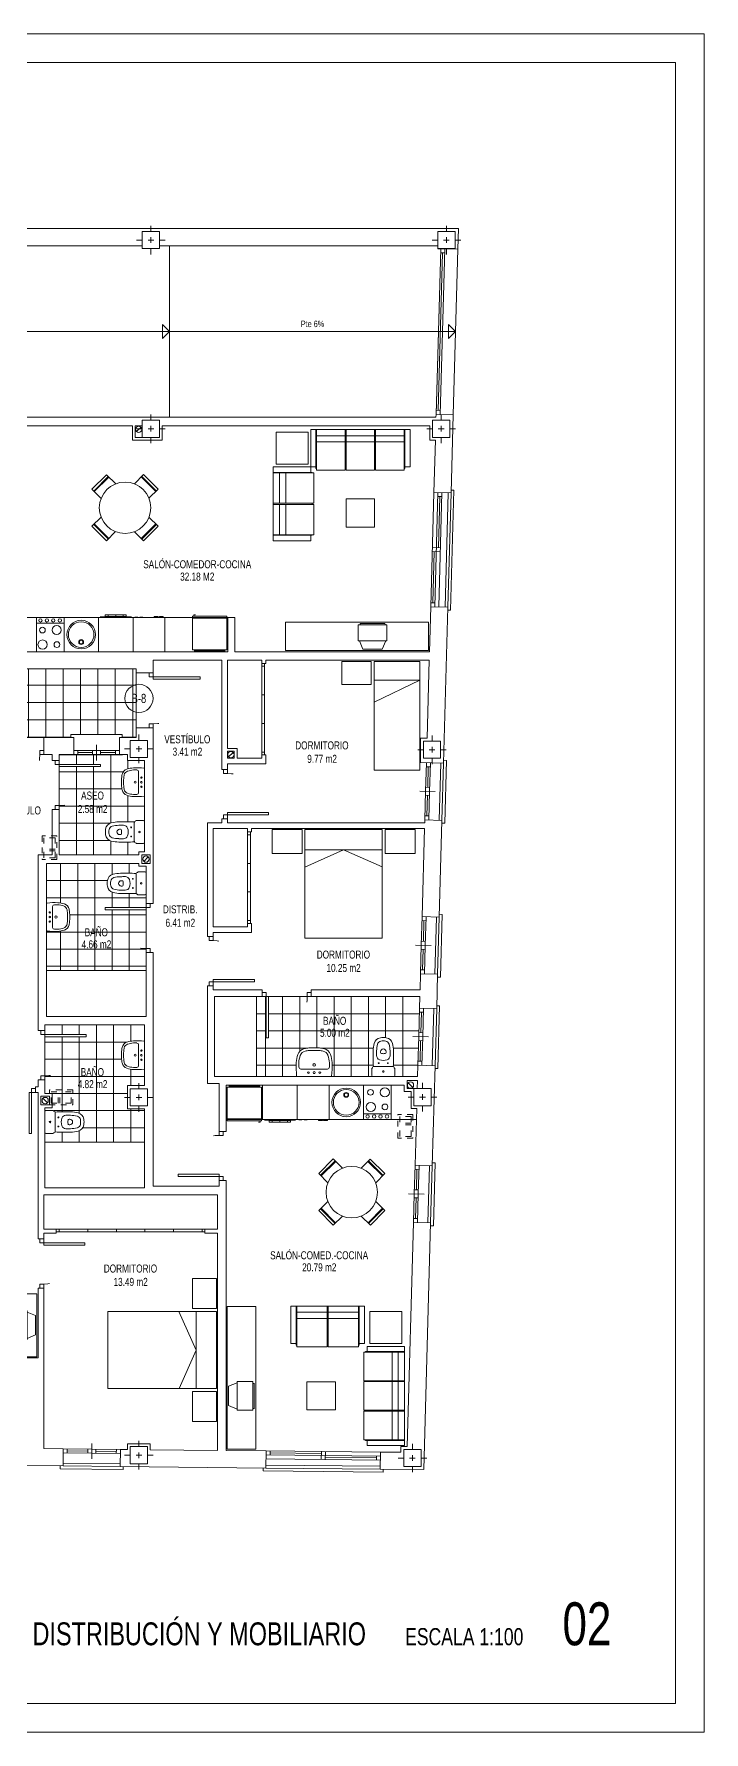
# Model space of a CAD drawing. Header units: millimetres. Extents: x 1426 to 1585, y -58 to 4.
# Drawn here: x 1466.74 to 1478.46, y -57.73 to -28.03 of the extents above; entities that cross this region are included whole.
import ezdxf
from ezdxf.enums import TextEntityAlignment as Align

# ---------------------------------------------------------------- set-up
doc = ezdxf.new("R2010")
doc.units = ezdxf.units.MM
doc.header["$LTSCALE"] = 0.35
for name, pattern in [('DASHDOT', [1, 0.5, -0.25, 0, -0.25]), ('HIDDEN', [0.375, 0.25, -0.125]), ('PUNTOS', [6.35, 0, -6.35])]:
    doc.linetypes.add(name, pattern=pattern)
doc.layers.get('0').update_dxf_attribs({"color": 5, "lineweight": 0})
for name, color, linetype, lineweight in [('BAJANTES', 9, 'Continuous', 0), ('BARRIDO_PUERTA', 251, 'PUNTOS', 0), ('CARATULA', 7, 'Continuous', 0), ('CARPINTERIA', 4, 'Continuous', 0), ('COCINA', 7, 'Continuous', 0), ('ESCALERAS', 7, 'Continuous', 0), ('FORMATO', 7, 'Continuous', 0), ('GRAFISMOS', 8, 'DASHDOT', 0), ('MUEBLES', 7, 'Continuous', 0), ('MUROS', 1, 'Continuous', 0), ('OCULTO', 11, 'HIDDEN', 0), ('PILARES', 7, 'Continuous', 0), ('SANITARIOS', 7, 'Continuous', 0), ('SENTIDO_ESCALERA', 9, 'Continuous', 0), ('SOLERIA', 251, 'Continuous', 0), ('SUPERFICIES', 2, 'Continuous', 0), ('TEXTOS', 3, 'Continuous', 0)]:
    doc.layers.add(name, color=color, linetype=linetype, lineweight=lineweight)
doc.styles.add('SWIS721 Lt', font='swisscl.ttf')

# ---------------------------------------------------------------- blocks, each defined once
blk = doc.blocks.new('SHUNT 41x26 OCULTO')
at = {"layer": 'OCULTO'}
for p, q in [((0, 0.26), (0, 0)), ((0.41, 0.26), (0, 0.26)), ((0, 0), (0.41, 0)), ((0.03, 0.23), (0.03, 0.03)), ((0.03, 0.23), (0.23, 0.23)), ((0.03, 0.03), (0.23, 0.03)), ((0.23, 0.23), (0.23, 0.03)), ((0.38, 0.23), (0.26, 0.23)), ((0.26, 0.23), (0.26, 0.03)), ((0.38, 0.03), (0.26, 0.03)), ((0.38, 0.23), (0.38, 0.03)), ((0.41, 0.26), (0.41, 0))]:
    blk.add_line(p, q, dxfattribs=at)
blk = doc.blocks.new('C FREGADERO1')
at = {"layer": 'SANITARIOS'}
for centre, radius in [((0, -0.3), 0.25), ((0, -0.3), 0.224), ((0, -0.169), 0.0423), ((0, -0.169), 0.0315)]:
    blk.add_circle(centre, radius, dxfattribs=at)
blk = doc.blocks.new('C LAVADORA')
at = {"layer": 'SANITARIOS'}
for p, q in [((-0.303, 0), (-0.303, -0.6)), ((-0.303, 0), (0.303, 0)), ((0.303, 0), (0.303, -0.6)), ((0.303, -0.6), (-0.303, -0.6)), ((0.272, -0.61), (-0.272, -0.61)), ((-0.187, -0.618), (0.184, -0.618)), ((-0.187, -0.648), (-0.187, -0.618)), ((0.184, -0.648), (-0.187, -0.648)), ((-0.134, -0.618), (-0.134, -0.648)), ((0, -0.618), (0, -0.648)), ((0.131, -0.648), (0.131, -0.618)), ((0.184, -0.618), (0.184, -0.648))]:
    blk.add_line(p, q, dxfattribs=at)
blk.add_lwpolyline([(0.184, -0.648), (-0.187, -0.648), (-0.187, -0.618), (0.184, -0.618), (0.184, -0.648)], dxfattribs=at)
blk = doc.blocks.new('C LAVAVAJILLAS')
at = {"layer": 'SANITARIOS'}
for p, q in [((-0.278, -0.6), (-0.278, 0)), ((-0.278, 0), (0.278, 0)), ((0.278, -0.6), (0.278, 0)), ((0.278, -0.6), (-0.278, -0.6)), ((-0.248, -0.605), (-0.196, -0.605)), ((-0.159, -0.605), (-0.107, -0.605)), ((0.093, -0.605), (0.161, -0.605)), ((0.093, -0.615), (0.093, -0.605)), ((0.161, -0.615), (0.093, -0.615)), ((0.161, -0.615), (0.161, -0.605)), ((0.249, -0.605), (0.182, -0.605)), ((0.182, -0.615), (0.182, -0.605)), ((0.182, -0.615), (0.249, -0.615)), ((0.249, -0.615), (0.249, -0.605))]:
    blk.add_line(p, q, dxfattribs=at)
blk = doc.blocks.new('C COCINA')
at = {"layer": 'COCINA'}
blk.add_line((0.242, -0.499), (-0.242, -0.499), dxfattribs=at)
blk.add_lwpolyline([(0.242, -0.6), (-0.242, -0.6), (-0.242, 0), (0.242, 0)], close=True, dxfattribs=at)
for centre, radius in [((-0.117, -0.124), 0.0504), ((0.133, -0.125), 0.0808), ((-0.168, -0.547), 0.0297), ((-0.113, -0.38), 0.0808), ((-0.053, -0.547), 0.0297), ((0.058, -0.547), 0.0297), ((0.136, -0.379), 0.0504), ((0.171, -0.547), 0.0297)]:
    blk.add_circle(centre, radius, dxfattribs=at)
blk = doc.blocks.new('C FRIGORIFICO')
at = {"layer": 'COCINA'}
for p, q in [((0.62, -0.036), (0.02, -0.036)), ((0.02, -0.036), (0.02, -0.586)), ((0.592, -0.017), (0.049, -0.017)), ((0.62, -0.586), (0.62, -0.036)), ((0.02, -0.586), (0.62, -0.586)), ((0.62, -0.6), (0.02, -0.6)), ((0.02, -0.6), (0.02, -0.623)), ((0.02, -0.623), (0.62, -0.623)), ((0.597, -0.647), (0.567, -0.647)), ((0.597, -0.623), (0.597, -0.647)), ((0.62, -0.623), (0.62, -0.6))]:
    blk.add_line(p, q, dxfattribs=at)
blk = doc.blocks.new('PILAR 30x30')
at = {"layer": 'GRAFISMOS', "ltscale": 0.5}
for p, q in [((0.25, 0), (-0.25, 0)), ((0, 0.25), (0, -0.25))]:
    blk.add_line(p, q, dxfattribs=at)
at = {"layer": 'PILARES'}
blk.add_lwpolyline([(0.15, -0.15), (0.15, 0.15), (-0.15, 0.15), (-0.15, -0.15)], close=True, dxfattribs=at)
blk = doc.blocks.new('S INODORO1')
at = {"layer": 'SANITARIOS'}
for p, q in [((0.188, 0), (-0.188, 0)), ((-0.2, -0.018), (-0.2, -0.141)), ((-0.192, -0.157), (-0.188, -0.162)), ((-0.164, -0.18), (0.164, -0.18)), ((0.192, -0.157), (0.188, -0.162)), ((0.2, -0.018), (0.2, -0.141)), ((-0.047, -0.437), (-0.047, -0.424)), ((0.047, -0.437), (0.047, -0.424))]:
    blk.add_line(p, q, dxfattribs=at)
blk.add_lwpolyline([(0.118, -0.367, 0.314585), (0.068, -0.297)], format="xyb", dxfattribs=at)
for centre, radius in [((-0.08, -0.236), 0.0075), ((0, -0.09), 0.0135), ((0, -0.09), 0.0135), ((0.08, -0.236), 0.0075)]:
    blk.add_circle(centre, radius, dxfattribs=at)
for centre, radius, start, end in [((0.18, -0.018), 0.02, 0, 65.6901), ((-0.18, -0.018), 0.02, 114.3099, 180), ((-0.181, -0.141), 0.019, 180, 235.0628), ((-0.164, -0.155), 0.025, 196.2152, 246.6224), ((5.322, -0.383), 5.5, 177.8638, 180.7095), ((-0.164, -0.155), 0.025, 246.6224, 270), ((0, -0.485), 0.2, 70.016, 109.984), ((0.164, -0.155), 0.025, 270, 293.3776), ((0.164, -0.155), 0.025, 293.3776, 343.7848), ((-5.322, -0.383), 5.5, 359.2905, 2.1362), ((0.181, -0.141), 0.019, 304.9372, 0), ((0.373, -0.444), 0.55, 180.7095, 194.5395), ((-0.03, -0.549), 0.134, 194.5395, 261.1838), ((-0.043, -0.368), 0.075, 109.984, 179.8352), ((5.322, -0.383), 5.44, 179.8352, 180.7095), ((0.373, -0.444), 0.49, 180.7095, 194.5395), ((-0.03, -0.549), 0.074, 194.5395, 261.1838), ((-0.027, -0.424), 0.02, 99.7151, 180), ((0, -0.437), 0.047, 180, 270), ((0, -0.582), 0.18, 80.2849, 99.7151), ((0, -0.437), 0.047, 270, 0), ((0.027, -0.424), 0.02, 0, 80.2849), ((0.03, -0.549), 0.074, 278.8162, 345.4605), ((0.03, -0.549), 0.134, 278.8162, 345.4605), ((-0.373, -0.444), 0.49, 345.4605, 359.2905), ((-5.322, -0.383), 5.44, 359.2905, 0.1648), ((-0.373, -0.444), 0.55, 345.4605, 359.2905), ((0, -0.355), 0.33, 261.1838, 278.8162), ((0, -0.355), 0.27, 261.1838, 278.8162)]:
    blk.add_arc(centre, radius, start, end, dxfattribs=at)
blk = doc.blocks.new('S LAVABO1')
at = {"layer": 'SANITARIOS'}
for p, q in [((0.296, 0), (-0.296, 0)), ((-0.207, -0.13), (0.207, -0.13))]:
    blk.add_line(p, q, dxfattribs=at)
for centre, radius in [((-0.1, -0.07), 0.015), ((0, -0.205), 0.023), ((0, -0.07), 0.0175), ((0.1, -0.07), 0.015)]:
    blk.add_circle(centre, radius, dxfattribs=at)
for centre, radius, start, end in [((-0.296, -0.01), 0.01, 90, 173.6262), ((0.296, -0.01), 0.01, 6.3738, 90), ((1.185, -0.175), 1.5, 173.6262, 182.693), ((0.186, -0.222), 0.5, 182.693, 199.3406), ((1.186, -0.221), 1.454, 178.0234, 180.898), ((0.186, -0.222), 0.454, 182.693, 199.3406), ((-0.227, -0.171), 0.04, 95.5937, 179.6995), ((-0.207, -0.38), 0.25, 90, 95.5937), ((0.207, -0.38), 0.25, 84.4063, 90), ((0.227, -0.171), 0.04, 0.3005, 84.4063), ((-0.186, -0.222), 0.454, 340.6594, 357.307), ((-1.186, -0.221), 1.454, 359.102, 1.9766), ((-0.186, -0.222), 0.5, 340.6594, 357.307), ((-1.185, -0.175), 1.5, 357.307, 6.3738), ((-0.135, -0.335), 0.16, 199.3406, 257.4429), ((-0.135, -0.335), 0.114, 199.3406, 257.4429), ((-0.061, -0.003), 0.5, 257.4429, 266.4982), ((-0.061, -0.003), 0.454, 257.4429, 266.4982), ((0, 0.995), 1.5, 266.4982, 273.5018), ((0, 0.995), 1.454, 266.4982, 273.5018), ((0.061, -0.003), 0.454, 273.5018, 282.5571), ((0.061, -0.003), 0.5, 273.5018, 282.5571), ((0.135, -0.335), 0.114, 282.5571, 340.6594), ((0.135, -0.335), 0.16, 282.5571, 340.6594)]:
    blk.add_arc(centre, radius, start, end, dxfattribs=at)
blk = doc.blocks.new('bajante')
at = {"layer": 'BAJANTES'}
blk.add_line((-0.039, -0.039), (0.039, 0.039), dxfattribs=at)
blk.add_circle((0, 0), 0.055, dxfattribs=at)
blk = doc.blocks.new('PSO_012A')
at = {"color": 0, "linetype": 'ByBlock'}
for p, q in [((0.681, 0), (-0.681, 0)), ((-0.681, 0), (-0.681, -0.602)), ((-0.581, -0.625), (-0.581, 0)), ((-0.57, 0), (-0.57, -0.652)), ((-0.01, -0.652), (-0.01, 0)), ((0.01, -0.652), (0.01, 0)), ((0.57, 0), (0.57, -0.652)), ((0.581, 0), (0.581, -0.625)), ((0.681, -0.602), (0.681, 0)), ((-0.57, -0.099), (-0.01, -0.099)), ((-0.01, -0.202), (-0.57, -0.202)), ((0.01, -0.099), (0.57, -0.099)), ((0.01, -0.202), (0.57, -0.202)), ((-0.681, -0.602), (-0.581, -0.602)), ((-0.581, -0.625), (-0.574, -0.625)), ((-0.57, -0.652), (-0.01, -0.652)), ((-0.01, -0.625), (0.01, -0.625)), ((0.57, -0.652), (0.01, -0.652)), ((0.581, -0.625), (0.57, -0.625)), ((0.581, -0.602), (0.681, -0.602))]:
    blk.add_line(p, q, dxfattribs=at)
blk = doc.blocks.new('PSO_013A')
at = {"color": 0, "linetype": 'ByBlock'}
for p, q in [((-0.972, -0.602), (-0.972, 0)), ((-0.972, 0), (0.972, 0)), ((-0.873, 0), (-0.873, -0.602)), ((-0.862, -0.652), (-0.862, 0)), ((-0.301, -0.652), (-0.301, 0)), ((-0.282, -0.652), (-0.282, 0)), ((0.278, 0), (0.278, -0.652)), ((0.297, -0.652), (0.297, 0)), ((0.858, 0), (0.858, -0.652)), ((0.869, -0.602), (0.869, 0)), ((0.972, 0), (0.972, -0.602)), ((-0.301, -0.103), (-0.862, -0.103)), ((-0.862, -0.202), (-0.301, -0.202)), ((0.278, -0.103), (-0.282, -0.103)), ((-0.282, -0.202), (0.278, -0.202)), ((0.858, -0.103), (0.297, -0.103)), ((0.297, -0.202), (0.858, -0.202)), ((-0.873, -0.602), (-0.972, -0.602)), ((-0.873, -0.629), (-0.873, -0.606)), ((-0.873, -0.629), (-0.862, -0.629)), ((-0.301, -0.652), (-0.862, -0.652)), ((-0.282, -0.629), (-0.301, -0.629)), ((0.278, -0.652), (-0.282, -0.652)), ((0.278, -0.629), (0.297, -0.629)), ((0.858, -0.652), (0.297, -0.652)), ((0.854, -0.629), (0.869, -0.629)), ((0.972, -0.602), (0.869, -0.602)), ((0.869, -0.629), (0.869, -0.606))]:
    blk.add_line(p, q, dxfattribs=at)
blk = doc.blocks.new('M LIBRERIA 250x50')
at = {"layer": 'MUEBLES'}
blk.add_lwpolyline([(-1.25, -0.52), (1.25, -0.52), (1.25, -0.02), (-1.25, -0.02)], close=True, dxfattribs=at)
blk = doc.blocks.new('M MESA o90')
at = {"layer": 'MUEBLES'}
for p, q in [((-0.18, 0.412), (-0.18, 0.638)), ((-0.18, 0.638), (0.18, 0.638)), ((-0.18, 0.58), (-0.18, 0.594)), ((-0.18, 0.594), (0.18, 0.594)), ((0.18, 0.638), (0.18, 0.412)), ((0.18, 0.58), (-0.18, 0.58)), ((-0.638, -0.178), (-0.638, 0.182)), ((-0.638, 0.182), (-0.412, 0.182)), ((-0.594, -0.178), (-0.594, 0.182)), ((-0.58, 0.182), (-0.58, -0.178)), ((0.638, 0.182), (0.412, 0.182)), ((0.58, 0.182), (0.58, -0.178)), ((0.594, -0.178), (0.594, 0.182)), ((0.638, -0.178), (0.638, 0.182)), ((-0.412, -0.178), (-0.638, -0.178)), ((-0.58, -0.178), (-0.594, -0.178)), ((0.412, -0.178), (0.638, -0.178)), ((0.58, -0.178), (0.594, -0.178)), ((-0.18, -0.638), (-0.18, -0.412)), ((-0.18, -0.58), (0.18, -0.58)), ((0.18, -0.412), (0.18, -0.638)), ((0.18, -0.58), (0.18, -0.594)), ((0.18, -0.594), (-0.18, -0.594)), ((0.18, -0.638), (-0.18, -0.638))]:
    blk.add_line(p, q, dxfattribs=at)
blk.add_circle((0, 0), 0.45, dxfattribs=at)
blk = doc.blocks.new('A$C70ED1BAF')
at = {"layer": 'MUEBLES'}
for p, q in [((0, 2.504), (0.42, 2.504)), ((0, 1.979), (0, 2.504)), ((0.42, 2.504), (0.42, 2.451)), ((0.42, 2.031), (0.42, 2.451)), ((0.053, 1.979), (0, 1.979)), ((0.053, 1.926), (0, 1.926)), ((0, 0.576), (0, 1.926)), ((0.42, 1.979), (0.053, 1.979)), ((0.053, 1.926), (1.9, 1.926)), ((0.352, 1.251), (0.651, 1.926)), ((0.352, 1.926), (0.352, 0.576)), ((0.42, 2.031), (0.42, 1.979)), ((1.9, 1.926), (1.9, 0.576)), ((0.656, 0.576), (0.352, 1.251)), ((0.053, 0.576), (0, 0.576)), ((0.053, 0.525), (0, 0.525)), ((0, 0), (0, 0.525)), ((1.9, 0.576), (0.053, 0.576)), ((0.053, 0.525), (0.42, 0.525)), ((0.42, 0.525), (0.42, 0.473)), ((0.42, 0.053), (0.42, 0.473)), ((0.42, 0), (0, 0)), ((0.42, 0.053), (0.42, 0))]:
    blk.add_line(p, q, dxfattribs=at)
blk = doc.blocks.new('M TV')
at = {"layer": 'MUEBLES'}
for p, q in [((-0.252, -0.172), (-0.252, -0.45)), ((0.252, -0.172), (-0.252, -0.172)), ((-0.23, -0.172), (-0.168, -0.023)), ((0.168, -0.023), (-0.168, -0.023)), ((0.23, -0.172), (0.168, -0.023)), ((0.252, -0.45), (0.252, -0.172)), ((0.252, -0.45), (-0.252, -0.45)), ((0.205, -0.474), (-0.209, -0.474)), ((0.215, -0.45), (0.215, -0.464))]:
    blk.add_line(p, q, dxfattribs=at)
blk.add_lwpolyline([(-0.219, -0.464), (-0.219, -0.45)], dxfattribs=at)
for centre, start, end in [((-0.209, -0.464), 180, 270), ((0.205, -0.464), 270, 0)]:
    blk.add_arc(centre, 0.0101, start, end, dxfattribs=at)
blk = doc.blocks.new('A$C7B596D43')
at = {"layer": 'MUEBLES'}
for p, q in [((0, 1.499), (0, 1.9)), ((0.516, 1.9), (0, 1.9)), ((0.516, 1.499), (0.516, 1.9)), ((0.564, 1.499), (0.564, 1.9)), ((1.364, 1.9), (0.564, 1.9)), ((1.364, 0), (1.364, 1.9)), ((0, 1.499), (0.516, 1.499)), ((1.364, 1.57), (0.564, 1.57)), ((0.564, 1.19), (1.364, 1.57)), ((0.564, 1.499), (0.564, 0)), ((0.564, 0), (1.364, 0))]:
    blk.add_line(p, q, dxfattribs=at)
blk = doc.blocks.new('C P072')
at = {"layer": 'BARRIDO_PUERTA'}
blk.add_arc((0.068, -0.001), 0.722, 0.0689, 86.658, dxfattribs=at)
at = {"layer": 'CARPINTERIA'}
for p, q in [((0.07, 0.72), (0.11, 0.72)), ((0.07, 0), (0.07, 0.72)), ((0.11, 0.72), (0.11, 0)), ((0, 0), (0.07, 0)), ((0.11, 0), (0.07, 0)), ((0.07, 0), (0.07, -0.07)), ((0.79, 0), (0.79, -0.07)), ((0.86, 0), (0.79, 0)), ((0.07, -0.07), (0, -0.07)), ((0.79, -0.07), (0.86, -0.07))]:
    blk.add_line(p, q, dxfattribs=at)
blk = doc.blocks.new('C VA080')
at = {"layer": 'CARPINTERIA'}
for p, q in [((0.4, 0), (0, 0)), ((0.07, 0), (0.07, -0.07)), ((0.33, 0), (0.33, -0.07)), ((0.4, -0.17), (0.4, 0.1)), ((0.8, 0), (0.4, 0)), ((0.47, 0), (0.47, -0.07)), ((0.73, 0), (0.73, -0.07)), ((0.4, -0.07), (0, -0.07)), ((0.33, -0.035), (0.07, -0.035)), ((0.8, -0.07), (0.4, -0.07)), ((0.73, -0.035), (0.47, -0.035)), ((-0.05, -0.35), (-0.05, -0.3)), ((0.85, -0.35), (-0.05, -0.35)), ((0.85, -0.3), (0.85, -0.35))]:
    blk.add_line(p, q, dxfattribs=at)
blk = doc.blocks.new('C P082')
at = {"layer": 'BARRIDO_PUERTA'}
blk.add_arc((0.07, 0), 0.82, 0, 87.204, dxfattribs=at)
at = {"layer": 'CARPINTERIA'}
for p, q in [((0.07, 0.819), (0.11, 0.819)), ((0.07, 0), (0.07, 0.819)), ((0.11, 0.819), (0.11, 0)), ((0, 0), (0.07, 0)), ((0.11, 0), (0.07, 0)), ((0.07, 0), (0.07, -0.07)), ((0.89, 0), (0.89, -0.07)), ((0.96, 0), (0.89, 0)), ((0.07, -0.07), (0, -0.07)), ((0.89, -0.07), (0.96, -0.07))]:
    blk.add_line(p, q, dxfattribs=at)
blk = doc.blocks.new('C VA100')
at = {"layer": 'CARPINTERIA'}
for p, q in [((0.5, 0), (0, 0)), ((0.07, 0), (0.07, -0.07)), ((0.43, 0), (0.43, -0.07)), ((0.5, -0.17), (0.5, 0.1)), ((1, 0), (0.5, 0)), ((0.57, 0), (0.57, -0.07)), ((0.93, 0), (0.93, -0.07)), ((0.5, -0.07), (0, -0.07)), ((0.43, -0.035), (0.07, -0.035)), ((1, -0.07), (0.5, -0.07)), ((0.93, -0.035), (0.57, -0.035)), ((-0.05, -0.35), (-0.05, -0.3)), ((1.05, -0.35), (-0.05, -0.35)), ((1.05, -0.3), (1.05, -0.35))]:
    blk.add_line(p, q, dxfattribs=at)
blk = doc.blocks.new('C VC200')
at = {"layer": 'CARPINTERIA'}
for p, q in [((2, 0), (0, 0)), ((0.07, 0), (0.07, -0.07)), ((0.965, 0), (0.965, -0.14)), ((1.035, 0), (1.035, -0.14)), ((2, -0.07), (0, -0.07)), ((2, -0.14), (0, -0.14)), ((0.965, -0.035), (0.07, -0.035)), ((1.93, -0.105), (1.035, -0.105)), ((1.93, -0.07), (1.93, -0.14)), ((-0.05, -0.35), (-0.05, -0.3)), ((2.05, -0.35), (-0.05, -0.35)), ((2.05, -0.3), (2.05, -0.35))]:
    blk.add_line(p, q, dxfattribs=at)
blk = doc.blocks.new('ARMARIO 5H')
at = {"layer": 'CARPINTERIA'}
for p, q in [((0, 0.05), (2.6, 0.05)), ((0, 0), (2.6, 0)), ((0.05, 0.05), (0.05, 0)), ((0.55, 0.05), (0.55, 0)), ((1.05, 0.05), (1.05, 0)), ((1.55, 0.05), (1.55, 0)), ((2.05, 0.05), (2.05, 0)), ((2.55, 0.05), (2.55, 0))]:
    blk.add_line(p, q, dxfattribs=at)
blk = doc.blocks.new('ARMARIO 3H')
at = {"layer": 'CARPINTERIA'}
for p, q in [((0, 0.05), (1.6, 0.05)), ((0, 0), (1.6, 0)), ((0.05, 0.05), (0.05, 0)), ((0.55, 0.05), (0.55, 0)), ((1.05, 0.05), (1.05, 0)), ((1.55, 0.05), (1.55, 0))]:
    blk.add_line(p, q, dxfattribs=at)
blk = doc.blocks.new('A$C304570DE')
at = {"layer": 'CARPINTERIA'}
for p, q in [((2.896, 0.3), (0, 0.3)), ((0.07, 0.3), (0.07, 0.23)), ((2.826, 0.23), (2.826, 0.3)), ((2.896, 0.23), (0, 0.23)), ((2.826, 0.265), (0.07, 0.265))]:
    blk.add_line(p, q, dxfattribs=at)
at = {"layer": 'ESCALERAS'}
blk.add_line((2.896, 0), (0, 0), dxfattribs=at)

msp = doc.modelspace()

# ---------------------------------------------------------------- hatches: boundary and pattern name
at = {"layer": 'SOLERIA'}
h = msp.add_hatch(dxfattribs=at)
h.set_pattern_fill('ANSI37', color=256, scale=2.4267, angle=45, style=0)
h.set_pattern_definition([(90, (1449.35593, -40.63548), (-0.3033375, 6e-17), []), (180, (1449.35593, -40.63548), (-6e-17, -0.3033375), [])])
h.paths.add_polyline_path([(1434.543, -39.135), (1439.912, -39.135), (1439.912, -38.585), (1440.312, -38.585), (1440.312, -36.485), (1443.912, -36.485), (1443.912, -37.945), (1445.962, -37.945), (1445.962, -36.085), (1447.612, -36.085), (1447.612, -36.485), (1453.419, -36.485), (1453.419, -36.085), (1453.589, -36.085), (1453.589, -36.575), (1453.629, -36.575), (1453.629, -36.085), (1454.799, -36.085), (1454.799, -36.575), (1454.839, -36.575), (1454.839, -36.085), (1455.689, -36.085), (1455.689, -36.485), (1457.963, -36.485), (1457.963, -38.585), (1459.513, -38.585), (1459.513, -39.045), (1460.613, -39.045), (1460.613, -36.485), (1464.213, -36.485), (1464.213, -38.585), (1464.613, -38.585), (1464.613, -39.135), (1468.525, -39.135), (1468.525, -40.335), (1468.285, -40.335), (1468.285, -40.285), (1467.385, -40.285), (1467.385, -40.335), (1464.593, -40.335), (1464.593, -40.285), (1463.393, -40.285), (1463.393, -40.335), (1462.882, -40.335), (1462.882, -40.285), (1461.682, -40.285), (1461.682, -40.335), (1457.536, -40.335), (1457.536, -40.285), (1456.336, -40.285), (1456.336, -40.335), (1453.718, -40.335), (1453.718, -40.285), (1452.518, -40.285), (1452.518, -40.335), (1452.007, -40.335), (1452.007, -40.285), (1450.807, -40.285), (1450.807, -40.335), (1450.212, -40.335), (1450.212, -40.565), (1450.142, -40.565), (1450.142, -40.635), (1448.57, -40.635), (1448.57, -40.565), (1448.5, -40.565), (1448.5, -40.335), (1448.188, -40.335), (1448.188, -40.285), (1446.988, -40.285), (1446.988, -40.335), (1442.842, -40.335), (1442.842, -40.285), (1441.642, -40.285), (1441.642, -40.335), (1441.132, -40.335), (1441.132, -40.285), (1439.932, -40.285), (1439.932, -40.335), (1437.14, -40.335), (1437.14, -40.285), (1436.24, -40.285), (1436.24, -40.335), (1434.543, -40.335)])
h.paths.add_polyline_path([(1448.562, -37.135), (1455.963, -37.135), (1455.963, -38.685), (1448.562, -38.685)], flags=16)
h.paths.add_polyline_path([(1441.212, -37.135), (1442.912, -37.135), (1442.912, -38.535), (1441.212, -38.535)], flags=16)
h.paths.add_polyline_path([(1461.613, -37.135), (1463.313, -37.135), (1463.313, -38.535), (1461.613, -38.535)], flags=16)
h = msp.add_hatch(dxfattribs=at)
h.set_pattern_fill('ANSI37', color=256, scale=2.4, angle=45, style=0)
h.set_pattern_definition([(90, (1467.18147, -40.63548), (0.3, 6e-17), []), (7e-15, (1467.18147, -40.63548), (6e-17, -0.3), [])])
h.paths.add_polyline_path([(1467.181, -40.845), (1467.901, -40.845, -0.396883), (1467.181, -41.525)], flags=17)
h.paths.add_polyline_path([(1467.901, -40.845), (1467.901, -40.805), (1467.181, -40.805), (1467.181, -40.735), (1467.181, -40.635), (1467.45, -40.635), (1467.45, -40.635), (1467.835, -40.635), (1468.235, -40.635), (1468.235, -40.635), (1468.286, -40.635), (1468.286, -40.735), (1468.675, -40.735), (1468.675, -40.88, 0.381994), (1468.668, -40.872, 0.039582), (1468.478, -40.866, 0.072767), (1468.364, -40.888, 0.259094), (1468.282, -40.981, 0.039532), (1468.273, -41.044, 0.030568), (1468.273, -41.19, 0.039532), (1468.282, -41.253, 0.259094), (1468.364, -41.346, 0.072767), (1468.478, -41.368, 0.039582), (1468.668, -41.362, 0.381994), (1468.675, -41.354), (1468.675, -41.799, 0.294743), (1468.657, -41.787), (1468.534, -41.787, 0.244989), (1468.518, -41.796), (1468.513, -41.799, 0.223559), (1468.497, -41.813, 0.012417), (1468.224, -41.81, 0.060418), (1468.092, -41.828, 0.299274), (1467.994, -41.937, 0.077088), (1467.994, -42.038, 0.299274), (1468.092, -42.147, 0.060418), (1468.224, -42.165, 0.012417), (1468.497, -42.161, 0.223559), (1468.513, -42.175), (1468.518, -42.179, 0.244989), (1468.534, -42.187), (1468.657, -42.187, 0.294743), (1468.675, -42.176), (1468.675, -42.337), (1468.575, -42.337), (1468.575, -42.387), (1467.181, -42.387), (1467.181, -41.595), (1467.181, -41.525, 0.396883)])
h = msp.add_hatch(dxfattribs=at)
h.set_pattern_fill('ANSI37', color=256, scale=2.4, angle=45, style=0)
h.set_pattern_definition([(90, (1468.70478, -42.53738), (-0.3, 6e-17), []), (180, (1468.70478, -42.53738), (-6e-17, -0.3), [])])
edge = h.paths.add_edge_path()
edge.add_line((1468.705, -43.076), (1468.705, -43.307))
edge.add_line((1468.705, -43.307), (1467.985, -43.307))
edge.add_line((1467.985, -43.307), (1467.985, -43.347))
edge.add_line((1467.985, -43.347), (1468.705, -43.347))
edge.add_line((1468.705, -43.347), (1468.705, -44.413))
edge.add_line((1468.705, -44.413), (1466.961, -44.413))
edge.add_line((1466.961, -44.413), (1466.961, -43.712))
edge.add_arc((1466.969, -43.712), 0.008, 180, 263.6262)
edge.add_arc((1467.102, -42.527), 1.2, 263.6262, 272.693)
edge.add_arc((1467.139, -43.327), 0.4, 272.693, 289.3406)
edge.add_arc((1467.229, -43.583), 0.128, 289.3406, 347.4429)
edge.add_arc((1466.964, -43.524), 0.4, 347.4429, 356.4982)
edge.add_arc((1466.165, -43.475), 1.2, 356.4982, 363.5018)
edge.add_arc((1466.964, -43.426), 0.4, 3.5018, 12.5571)
edge.add_arc((1467.229, -43.367), 0.128, 12.5571, 70.6594)
edge.add_arc((1467.139, -43.624), 0.4, 70.6594, 87.307)
edge.add_arc((1467.102, -44.423), 1.2, 87.307, 96.3738)
edge.add_arc((1466.969, -43.238), 0.008, 96.3738, 180)
edge.add_line((1466.961, -43.238), (1466.961, -42.537))
edge.add_line((1466.961, -42.537), (1468.575, -42.537))
edge.add_line((1468.575, -42.537), (1468.575, -42.587))
edge.add_line((1468.575, -42.587), (1468.705, -42.587))
edge.add_line((1468.705, -42.587), (1468.705, -42.699))
edge.add_arc((1468.687, -42.707), 0.02, 24.3099, 90)
edge.add_line((1468.687, -42.687), (1468.564, -42.687))
edge.add_arc((1468.564, -42.706), 0.019, 90, 145.0628)
edge.add_line((1468.548, -42.696), (1468.543, -42.699))
edge.add_arc((1468.55, -42.723), 0.025, 106.2152, 156.6224)
edge.add_arc((1468.322, -48.21), 5.5, 87.8638, 90.7095)
edge.add_arc((1468.261, -43.26), 0.55, 90.7095, 104.5395)
edge.add_arc((1468.156, -42.857), 0.134, 104.5395, 171.1838)
edge.add_arc((1468.35, -42.887), 0.33, 171.1838, 188.8162)
edge.add_arc((1468.156, -42.917), 0.134, 188.8162, 255.4605)
edge.add_arc((1468.261, -42.515), 0.55, 255.4605, 269.2905)
edge.add_arc((1468.322, -37.565), 5.5, 269.2905, 272.1362)
edge.add_arc((1468.55, -43.051), 0.025, 203.3776, 253.7848)
edge.add_line((1468.543, -43.075), (1468.548, -43.079))
edge.add_arc((1468.564, -43.068), 0.019, 214.9372, 270)
edge.add_line((1468.564, -43.087), (1468.687, -43.087))
edge.add_arc((1468.687, -43.067), 0.02, 270, 335.6901)
edge = h.paths.add_edge_path(flags=17)
edge.add_line((1468.705, -44.097), (1468.705, -44.413))
h = msp.add_hatch(dxfattribs=at)
h.set_pattern_fill('ANSI37', color=256, scale=2.4, angle=45, style=0)
h.set_pattern_definition([(90, (1473.48864, -44.86722), (-0.3, 6e-17), []), (180, (1473.48864, -44.86722), (-6e-17, -0.3), [])])
h.paths.add_polyline_path([(1473.483, -45.067), (1473.489, -44.867), (1471.59, -44.867), (1471.52, -44.867, -0.396883), (1470.84, -45.587), (1470.8, -45.587), (1470.8, -44.867), (1470.73, -44.867), (1470.63, -44.867), (1470.63, -46.267), (1471.344, -46.267, -0.381994), (1471.334, -46.258, -0.039582), (1471.326, -46.021, -0.072767), (1471.354, -45.879, -0.259094), (1471.47, -45.776, -0.039532), (1471.548, -45.765, -0.030568), (1471.731, -45.765, -0.039532), (1471.809, -45.776, -0.259094), (1471.926, -45.879, -0.072767), (1471.953, -46.021, -0.039582), (1471.946, -46.258, -0.381994), (1471.936, -46.267), (1472.661, -46.267, -0.294743), (1472.65, -46.249), (1472.65, -46.126, -0.244989), (1472.658, -46.111), (1472.662, -46.105, -0.223559), (1472.676, -46.089, -0.012417), (1472.672, -45.816, -0.060418), (1472.69, -45.685, -0.299274), (1472.799, -45.586, -0.077088), (1472.9, -45.586, -0.299274), (1473.009, -45.685, -0.060418), (1473.027, -45.816, -0.012417), (1473.023, -46.089, -0.223559), (1473.038, -46.105), (1473.041, -46.111, -0.244989), (1473.05, -46.126), (1473.05, -46.249, -0.294743), (1473.038, -46.267), (1473.45, -46.267), (1473.455, -46.067), (1473.469, -45.567)])
h.paths.add_polyline_path([(1471.52, -44.867), (1470.84, -44.867), (1470.84, -45.587, 0.396883)], flags=17)
h = msp.add_hatch(dxfattribs=at)
h.set_pattern_fill('ANSI37', color=256, scale=2.4, angle=45, style=0)
h.set_pattern_definition([(90, (1466.93147, -45.3616), (-0.3, 6e-17), []), (180, (1466.93147, -45.3616), (-6e-17, -0.3), [])])
h.paths.add_polyline_path([(1468.364, -45.663, -0.072767), (1468.478, -45.641, -0.039582), (1468.668, -45.647, -0.381994), (1468.675, -45.655), (1468.675, -45.362), (1466.931, -45.362), (1466.931, -45.462), (1466.931, -45.532), (1467.651, -45.532), (1467.651, -45.572, -0.396883), (1466.931, -46.252), (1466.931, -46.322), (1466.931, -46.56), (1467.011, -46.56), (1467.011, -46.5), (1467.421, -46.5), (1467.421, -46.76), (1467.061, -46.76), (1467.061, -46.81), (1466.931, -46.81), (1466.931, -46.871, -0.294743), (1466.95, -46.86), (1467.072, -46.86, -0.244989), (1467.088, -46.868), (1467.093, -46.872, -0.223559), (1467.109, -46.886, -0.012417), (1467.383, -46.882, -0.060418), (1467.514, -46.9, -0.299274), (1467.613, -47.009, -0.077088), (1467.613, -47.11, -0.299274), (1467.514, -47.219, -0.060418), (1467.383, -47.237, -0.012417), (1467.109, -47.234, -0.223559), (1467.093, -47.248), (1467.088, -47.252, -0.244989), (1467.072, -47.26), (1466.95, -47.26, -0.294743), (1466.931, -47.248), (1466.931, -47.414), (1468.675, -47.414), (1468.675, -46.83), (1468.375, -46.83), (1468.375, -46.422), (1468.675, -46.422), (1468.675, -46.128, -0.381994), (1468.668, -46.136, -0.039582), (1468.478, -46.143, -0.072767), (1468.364, -46.12, -0.259094), (1468.282, -46.027, -0.039532), (1468.273, -45.965, -0.030568), (1468.273, -45.818, -0.039532), (1468.282, -45.756, -0.259094)])
h.paths.add_polyline_path([(1467.651, -45.572), (1466.931, -45.572), (1466.931, -46.252, 0.396883)], flags=17)
h.paths.add_polyline_path([(1467.421, -46.5), (1467.011, -46.5), (1467.011, -46.56), (1467.041, -46.56), (1467.041, -46.53), (1467.161, -46.53), (1467.161, -46.73), (1467.061, -46.73), (1467.061, -46.76), (1467.421, -46.76)], flags=17)
h.paths.add_polyline_path([(1467.391, -46.73), (1467.191, -46.73), (1467.191, -46.53), (1467.391, -46.53)], flags=0)
h.paths.add_polyline_path([(1467.391, -46.53), (1467.191, -46.53), (1467.191, -46.73), (1467.391, -46.73)], flags=16)
h.paths.add_polyline_path([(1467.161, -46.53), (1467.041, -46.53), (1467.041, -46.56), (1467.061, -46.56), (1467.061, -46.73), (1467.161, -46.73)], flags=16)

# ---------------------------------------------------------------- linework, layer by layer
at = {"layer": 'CARPINTERIA'}
for p, q in [((1473.854, -31.788), (1473.773, -34.683)), ((1473.735, -36.047), (1473.679, -38.047))]:
    msp.add_line(p, q, dxfattribs=at)
at = {"layer": 'COCINA'}
for p, q in [((1470.133, -38.235), (1466.533, -38.235)), ((1473.429, -47.017), (1470.1, -47.017))]:
    msp.add_line(p, q, dxfattribs=at)
at = {"layer": 'ESCALERAS'}
for p, q in [((1469.113, -34.735), (1469.113, -31.735)), ((1468.511, -34.885), (1468.511, -35.085)), ((1468.511, -34.885), (1468.635, -34.885)), ((1468.635, -34.885), (1468.635, -35.085)), ((1468.635, -35.085), (1468.511, -35.085)), ((1473.985, -36.054), (1473.929, -38.054)), ((1474.035, -36.056), (1473.979, -38.055)), ((1473.979, -38.055), (1473.979, -38.005)), ((1470.124, -40.575), (1470.124, -40.695)), ((1470.244, -40.575), (1470.244, -40.695)), ((1470.124, -40.695), (1470.244, -40.695)), ((1473.853, -40.783), (1473.825, -41.782)), ((1473.903, -40.784), (1473.875, -41.784)), ((1473.778, -43.475), (1473.75, -44.475)), ((1473.828, -43.477), (1473.8, -44.476)), ((1473.733, -45.074), (1473.705, -46.074)), ((1473.783, -45.076), (1473.755, -46.075)), ((1473.265, -46.475), (1473.265, -46.333)), ((1473.656, -47.824), (1473.628, -48.824)), ((1473.706, -47.826), (1473.678, -48.825)), ((1467.248, -53.076), (1468.248, -53.087)), ((1467.249, -53.026), (1468.248, -53.037)), ((1470.798, -53.062), (1472.798, -53.082)), ((1470.798, -53.112), (1472.797, -53.132))]:
    msp.add_line(p, q, dxfattribs=at)
at = {"layer": 'ESCALERAS', "lineweight": 0}
for p, q in [((1470.244, -40.575), (1470.124, -40.575)), ((1473.265, -46.333), (1473.448, -46.333)), ((1473.265, -46.475), (1473.444, -46.475)), ((1473.444, -46.475), (1473.448, -46.333))]:
    msp.add_line(p, q, dxfattribs=at)
at = {"layer": 'ESCALERAS'}
for points in [[(1468.625, -42.537), (1468.775, -42.537), (1468.775, -42.387), (1468.625, -42.387)], [(1467.011, -46.76), (1467.011, -46.61), (1466.861, -46.61), (1466.861, -46.76)]]:
    msp.add_lwpolyline(points, close=True, dxfattribs=at)
at = {"layer": 'FORMATO'}
msp.add_lwpolyline([(1478.459, -28.03), (1478.459, -57.73), (1425.959, -57.73), (1425.959, -28.03)], close=True, dxfattribs=at)
at = {"layer": 'FORMATO', "color": 1}
msp.add_lwpolyline([(1477.959, -28.53), (1477.959, -57.23), (1426.459, -57.23), (1426.459, -28.53)], close=True, dxfattribs=at)
at = {"layer": 'MUEBLES'}
for points in [[(1471.534, -35.555), (1470.974, -35.555), (1470.974, -34.994), (1471.534, -34.994)], [(1472.203, -36.158), (1472.203, -36.658), (1472.694, -36.658), (1472.694, -36.158)], [(1466.291, -50.065), (1466.791, -50.065), (1466.791, -51.165), (1466.291, -51.165)], [(1472.614, -50.937), (1472.614, -50.376), (1473.174, -50.376), (1473.174, -50.937)], [(1472.011, -51.605), (1471.511, -51.605), (1471.511, -52.096), (1472.011, -52.096)]]:
    msp.add_lwpolyline(points, close=True, dxfattribs=at)
at = {"layer": 'MUROS', "lineweight": 0}
for p, q in [((1430.364, -31.435), (1474.164, -31.435)), ((1465.373, -31.735), (1468.635, -31.735)), ((1468.635, -31.735), (1468.635, -31.785)), ((1468.935, -31.785), (1468.935, -31.735)), ((1468.935, -31.735), (1473.804, -31.735)), ((1468.635, -31.785), (1468.935, -31.785)), ((1461.861, -34.735), (1473.771, -34.735)), ((1464.913, -34.885), (1468.461, -34.885)), ((1468.461, -34.885), (1468.461, -35.135)), ((1468.985, -34.885), (1473.662, -34.885)), ((1473.662, -34.885), (1473.662, -35.135)), ((1473.662, -35.135), (1473.76, -35.135)), ((1473.76, -35.135), (1473.735, -36.047)), ((1470.253, -38.235), (1470.133, -38.235)), ((1470.133, -38.835), (1470.133, -38.235)), ((1470.253, -38.835), (1470.253, -38.235)), ((1466.533, -38.835), (1470.133, -38.835)), ((1470.253, -38.835), (1473.657, -38.835)), ((1473.957, -38.835), (1473.959, -38.835)), ((1468.825, -38.985), (1470.024, -38.985)), ((1470.794, -38.985), (1470.794, -39.04)), ((1466.911, -40.335), (1467.435, -40.335)), ((1468.235, -40.335), (1468.525, -40.335)), ((1466.911, -40.635), (1467.061, -40.635)), ((1466.911, -40.635), (1467.05, -40.635)), ((1467.061, -40.635), (1467.061, -40.735)), ((1467.061, -40.635), (1467.061, -40.735)), ((1467.181, -40.635), (1467.181, -40.735)), ((1467.181, -40.635), (1467.181, -40.735)), ((1467.181, -40.635), (1467.45, -40.635)), ((1468.235, -40.635), (1468.375, -40.635)), ((1470.794, -40.795), (1470.794, -40.64)), ((1468.675, -40.735), (1468.675, -42.337)), ((1467.061, -41.595), (1467.061, -42.387)), ((1467.061, -41.645), (1467.061, -41.595)), ((1467.061, -41.645), (1467.061, -41.595)), ((1467.181, -42.387), (1467.181, -41.595)), ((1467.181, -41.645), (1467.181, -41.595)), ((1470.545, -41.925), (1470.545, -41.986)), ((1466.811, -45.462), (1466.811, -42.387)), ((1467.061, -42.387), (1466.811, -42.387)), ((1468.575, -42.387), (1467.181, -42.387)), ((1466.961, -42.537), (1468.575, -42.537)), ((1466.961, -45.212), (1466.961, -42.537)), ((1468.705, -42.587), (1468.705, -43.237)), ((1468.705, -43.237), (1468.825, -43.237)), ((1470.545, -43.747), (1470.545, -43.586)), ((1468.705, -44.097), (1468.705, -45.212)), ((1468.705, -44.097), (1468.825, -44.097)), ((1469.775, -44.677), (1469.775, -46.387)), ((1469.875, -44.677), (1469.875, -44.747)), ((1469.875, -44.747), (1470.73, -44.747)), ((1471.59, -44.747), (1473.492, -44.747)), ((1469.895, -44.867), (1469.895, -46.267)), ((1469.895, -44.867), (1470.73, -44.867)), ((1471.59, -44.867), (1473.489, -44.867)), ((1466.931, -45.462), (1466.931, -45.362)), ((1466.811, -46.444), (1466.811, -46.322)), ((1466.931, -46.56), (1466.931, -46.322)), ((1469.895, -46.267), (1473.45, -46.267)), ((1466.766, -46.544), (1466.766, -46.444)), ((1466.766, -46.444), (1466.811, -46.444)), ((1466.766, -46.544), (1466.811, -46.544)), ((1466.811, -49.104), (1466.811, -46.544)), ((1469.775, -46.387), (1469.98, -46.387)), ((1470.1, -47.224), (1470.1, -46.417)), ((1470.1, -46.417), (1473.215, -46.417)), ((1473.215, -46.525), (1473.215, -46.417)), ((1473.215, -46.525), (1473.335, -46.525)), ((1473.335, -46.525), (1473.335, -46.825)), ((1466.931, -46.81), (1466.931, -48.214)), ((1473.335, -46.825), (1473.434, -46.825)), ((1473.434, -46.825), (1473.406, -47.817)), ((1470.1, -48.184), (1470.1, -48.084)), ((1470.1, -48.184), (1470.1, -48.084)), ((1466.911, -48.934), (1466.911, -48.334)), ((1469.95, -48.334), (1469.95, -48.934)), ((1470.1, -48.184), (1470.1, -52.805)), ((1467.131, -48.934), (1466.911, -48.934)), ((1466.911, -49.104), (1466.911, -49.004)), ((1467.131, -49.004), (1466.911, -49.004)), ((1467.131, -48.934), (1467.131, -49.004)), ((1469.731, -48.934), (1469.731, -49.004)), ((1469.731, -48.934), (1469.95, -48.934)), ((1469.731, -49.004), (1469.95, -49.004)), ((1469.95, -49.004), (1469.95, -52.804)), ((1473.378, -48.817), (1473.269, -52.737)), ((1466.911, -49.104), (1466.811, -49.104)), ((1466.911, -49.104), (1466.811, -49.104)), ((1466.811, -51.185), (1466.811, -49.964)), ((1466.811, -49.964), (1466.811, -51.185)), ((1466.911, -52.773), (1466.911, -49.964)), ((1467.251, -52.776), (1466.911, -52.773)), ((1467.248, -53.076), (1467.251, -52.776)), ((1468.248, -53.087), (1468.251, -52.787)), ((1468.375, -52.788), (1468.251, -52.787)), ((1469.95, -52.804), (1468.775, -52.792)), ((1470.801, -52.812), (1470.1, -52.805)), ((1470.801, -52.812), (1470.798, -53.112)), ((1472.797, -53.132), (1472.8, -52.832)), ((1473.159, -52.836), (1472.8, -52.832)), ((1473.269, -52.737), (1473.159, -52.737)), ((1467.248, -53.076), (1466.611, -53.07)), ((1470.798, -53.112), (1468.248, -53.087)), ((1473.558, -53.14), (1472.797, -53.132))]:
    msp.add_line(p, q, dxfattribs=at)
at = {"layer": 'MUROS'}
for p, q in [((1474.164, -31.435), (1474.154, -31.796)), ((1473.804, -31.735), (1473.804, -31.786)), ((1473.804, -31.786), (1474.154, -31.796)), ((1473.773, -34.683), (1473.771, -34.735)), ((1473.773, -34.683), (1474.073, -34.691)), ((1474.073, -34.691), (1474.035, -36.056)), ((1468.985, -34.885), (1468.985, -35.135)), ((1468.985, -35.135), (1468.461, -35.135)), ((1473.735, -36.047), (1474.035, -36.056)), ((1473.679, -38.047), (1473.657, -38.835)), ((1473.679, -38.047), (1473.979, -38.055)), ((1473.979, -38.055), (1473.903, -40.784)), ((1468.525, -39.135), (1466.313, -39.135)), ((1468.525, -39.205), (1468.525, -39.135)), ((1468.825, -39.205), (1468.825, -38.985)), ((1470.024, -40.895), (1470.024, -38.985)), ((1470.124, -38.985), (1470.724, -38.985)), ((1470.124, -40.525), (1470.124, -38.985)), ((1470.724, -38.985), (1470.724, -39.04)), ((1470.724, -39.04), (1470.794, -39.04)), ((1470.794, -38.985), (1473.653, -38.985)), ((1473.653, -38.985), (1473.615, -40.349)), ((1468.525, -39.205), (1468.825, -39.205)), ((1466.911, -40.635), (1466.911, -40.335)), ((1467.435, -40.635), (1467.435, -40.335)), ((1468.235, -40.335), (1468.235, -40.635)), ((1468.525, -40.165), (1468.825, -40.165)), ((1468.525, -40.335), (1468.525, -40.165)), ((1468.825, -40.165), (1468.825, -43.237)), ((1473.502, -40.349), (1473.502, -40.773)), ((1473.502, -40.349), (1473.615, -40.349)), ((1468.375, -40.635), (1468.375, -40.735)), ((1470.294, -40.525), (1470.124, -40.525)), ((1470.294, -40.525), (1470.294, -40.695)), ((1470.724, -40.64), (1470.794, -40.64)), ((1470.724, -40.695), (1470.724, -40.64)), ((1467.181, -40.735), (1467.061, -40.735)), ((1467.181, -40.735), (1467.061, -40.735)), ((1468.375, -40.735), (1468.675, -40.735)), ((1470.124, -40.895), (1470.024, -40.895)), ((1470.124, -40.795), (1470.794, -40.795)), ((1470.124, -40.895), (1470.124, -40.795)), ((1470.724, -40.695), (1470.294, -40.695)), ((1473.502, -40.773), (1473.903, -40.784)), ((1467.181, -41.595), (1467.061, -41.595)), ((1469.775, -43.817), (1469.775, -41.825)), ((1469.775, -41.825), (1470.024, -41.825)), ((1470.024, -41.755), (1470.024, -41.825)), ((1470.124, -41.755), (1470.024, -41.755)), ((1470.124, -41.825), (1470.124, -41.755)), ((1470.124, -41.825), (1473.574, -41.825)), ((1473.575, -41.775), (1473.574, -41.825)), ((1473.575, -41.775), (1473.875, -41.784)), ((1473.875, -41.784), (1473.828, -43.477)), ((1469.875, -43.647), (1469.875, -41.925)), ((1469.875, -41.925), (1470.475, -41.925)), ((1470.475, -41.925), (1470.475, -41.986)), ((1470.475, -41.986), (1470.545, -41.986)), ((1470.545, -41.925), (1473.571, -41.925)), ((1473.571, -41.925), (1473.528, -43.468)), ((1468.575, -42.337), (1468.575, -42.387)), ((1468.575, -42.337), (1468.675, -42.337)), ((1468.575, -42.587), (1468.575, -42.537)), ((1468.575, -42.587), (1468.705, -42.587)), ((1470.475, -43.647), (1469.875, -43.647)), ((1470.475, -43.586), (1470.545, -43.586)), ((1470.475, -43.647), (1470.475, -43.586)), ((1473.528, -43.468), (1473.828, -43.477)), ((1469.875, -43.817), (1469.775, -43.817)), ((1470.545, -43.747), (1469.875, -43.747)), ((1469.875, -43.817), (1469.875, -43.747)), ((1468.825, -44.097), (1468.825, -48.184)), ((1473.5, -44.468), (1473.492, -44.747)), ((1473.5, -44.468), (1473.8, -44.476)), ((1473.8, -44.476), (1473.783, -45.076)), ((1469.875, -44.677), (1469.775, -44.677)), ((1470.73, -44.867), (1470.73, -44.747)), ((1471.59, -44.867), (1471.59, -44.747)), ((1473.483, -45.067), (1473.783, -45.076)), ((1466.931, -45.362), (1468.675, -45.362)), ((1466.931, -45.362), (1468.675, -45.362)), ((1468.705, -45.212), (1466.961, -45.212)), ((1468.675, -46.422), (1468.675, -45.362)), ((1466.811, -45.462), (1466.931, -45.462)), ((1466.811, -45.462), (1466.931, -45.462)), ((1466.811, -46.322), (1466.931, -46.322)), ((1473.755, -46.075), (1473.455, -46.067)), ((1473.755, -46.075), (1473.706, -47.826)), ((1469.98, -46.387), (1469.98, -47.224)), ((1468.675, -48.214), (1468.675, -46.83)), ((1470.1, -47.224), (1469.98, -47.224)), ((1469.98, -48.084), (1469.98, -48.184)), ((1469.98, -48.084), (1470.1, -48.084)), ((1469.98, -48.084), (1469.98, -48.184)), ((1469.98, -48.084), (1470.1, -48.084)), ((1473.406, -47.817), (1473.706, -47.826)), ((1466.911, -48.334), (1469.95, -48.334)), ((1466.931, -48.214), (1468.675, -48.214)), ((1468.825, -48.184), (1469.98, -48.184)), ((1473.378, -48.817), (1473.678, -48.825)), ((1473.678, -48.825), (1473.558, -53.14)), ((1466.911, -49.104), (1466.811, -49.104)), ((1466.911, -49.104), (1466.811, -49.104)), ((1466.911, -49.104), (1466.811, -49.104)), ((1466.911, -49.104), (1466.811, -49.104)), ((1466.911, -49.964), (1466.811, -49.964)), ((1466.811, -51.185), (1466.131, -51.185)), ((1468.375, -52.688), (1468.775, -52.688)), ((1468.375, -52.788), (1468.375, -52.688)), ((1468.775, -52.688), (1468.775, -52.792)), ((1473.159, -52.836), (1473.159, -52.737))]:
    msp.add_line(p, q, dxfattribs=at)
at = {"layer": 'MUROS', "lineweight": 0}
for points in [[(1473.489, -44.867), (1473.483, -45.067)], [(1473.455, -46.067), (1473.45, -46.267)]]:
    msp.add_lwpolyline(points, dxfattribs=at)
at = {"layer": 'MUROS'}
for points in [[(1466.931, -46.81), (1467.061, -46.81), (1467.061, -46.56), (1466.931, -46.56)], [(1468.675, -46.422), (1468.375, -46.422), (1468.375, -46.83), (1468.675, -46.83)]]:
    msp.add_lwpolyline(points, dxfattribs=at)
at = {"layer": 'SANITARIOS'}
for p, q in [((1468.705, -44.413), (1466.961, -44.413)), ((1470.63, -44.867), (1470.63, -46.267)), ((1466.931, -47.414), (1468.675, -47.414))]:
    msp.add_line(p, q, dxfattribs=at)
at = {"layer": 'SENTIDO_ESCALERA'}
for p, q in [((1461.861, -33.235), (1469.113, -33.235)), ((1468.99, -33.112), (1468.99, -33.359)), ((1469.113, -33.235), (1468.99, -33.112)), ((1468.99, -33.359), (1469.113, -33.235)), ((1469.113, -33.235), (1474.113, -33.235)), ((1473.99, -33.112), (1473.99, -33.359)), ((1474.113, -33.235), (1473.99, -33.112)), ((1473.99, -33.359), (1474.113, -33.235))]:
    msp.add_line(p, q, dxfattribs=at)
at = {"layer": 'SOLERIA'}
for p, q in [((1468.525, -39.205), (1468.525, -40.165)), ((1465.951, -40.335), (1466.911, -40.335)), ((1467.181, -40.735), (1467.181, -41.595)), ((1468.705, -44.097), (1468.705, -43.237)), ((1470.73, -44.867), (1471.59, -44.867)), ((1466.931, -45.462), (1466.931, -46.322))]:
    msp.add_line(p, q, dxfattribs=at)
at = {"layer": 'TEXTOS', "color": 7}
msp.add_circle((1468.576, -39.651), 0.246, dxfattribs=at)

# ---------------------------------------------------------------- block references
at = {"layer": 'BAJANTES', "xscale": -1}
for p, rotation in [((1468.573, -34.945), 270), ((1470.184, -40.635), 90), ((1468.7, -42.462), 270)]:
    msp.add_blockref('bajante', p, dxfattribs=dict(at, rotation=rotation))
for p in [(1473.325, -46.415), (1466.936, -46.685)]:
    msp.add_blockref('bajante', p, dxfattribs=at)
at = {"layer": 'CARPINTERIA'}
for name, p, rotation in [('A$C304570DE', (1474.073, -34.691), 88.40152063332269), ('C VC200', (1473.679, -38.047), 88.40152287839084), ('ARMARIO 3H', (1470.724, -39.04), 270), ('C P082', (1468.825, -39.205), 270), ('C VA080', (1468.235, -40.635), 179.9999999999707), ('C P072', (1467.181, -40.735), 270), ('C VA100', (1473.575, -41.775), 88.40152287815462), ('ARMARIO 3H', (1470.475, -41.986), 270), ('C VA100', (1473.5, -44.468), 88.40152287815462), ('C VA100', (1473.455, -46.067), 88.40152287815462), ('C P072', (1466.931, -45.462), 270), ('C P072', (1466.766, -46.544), 180), ('C P072', (1469.98, -48.084), 90), ('C VA100', (1473.378, -48.817), 88.40152287815462), ('ARMARIO 5H', (1469.731, -48.934), 180), ('C P072', (1466.911, -49.104), 270), ('C VA100', (1467.251, -52.776), 359.422119438226), ('C VC200', (1470.801, -52.812), 359.4221194382015)]:
    msp.add_blockref(name, p, dxfattribs=dict(at, rotation=rotation))
at = {"layer": 'CARPINTERIA', "xscale": -1}
for name, p, rotation in [('C P082', (1465.951, -40.635), 179.9999999999772), ('C P072', (1470.124, -41.755), 270), ('C P072', (1468.705, -43.237), 90), ('C P072', (1469.875, -44.677), 270), ('C P072', (1470.73, -44.867), 180)]:
    msp.add_blockref(name, p, dxfattribs=dict(at, rotation=rotation))
at = {"layer": 'COCINA', "rotation": 180}
for name, p in [('C COCINA', (1467.024, -38.835)), ('C FRIGORIFICO', (1470.133, -38.835))]:
    msp.add_blockref(name, p, dxfattribs=at)
at = {"layer": 'COCINA'}
for name, p in [('C FRIGORIFICO', (1470.1, -46.417)), ('C COCINA', (1472.743, -46.417))]:
    msp.add_blockref(name, p, dxfattribs=at)
at = {"layer": 'MUEBLES', "yscale": 1.091629447774096, "zscale": 0.8895866038723401}
for name, p, xscale in [('PSO_013A', (1472.45, -34.946), 0.8921662729419495), ('PSO_012A', (1471.875, -50.279), -0.9477224144802676)]:
    msp.add_blockref(name, p, dxfattribs=dict(at, xscale=xscale))
at = {"layer": 'MUEBLES'}
for name, p, rotation in [('M MESA o90', (1468.333, -36.317), 45.00000000000864), ('M LIBRERIA 250x50', (1472.388, -38.835), 180), ('M TV', (1472.661, -38.815), 180), ('A$C70ED1BAF', (1470.904, -41.945), 270), ('A$C70ED1BAF', (1469.93, -49.797), 180), ('M LIBRERIA 250x50', (1470.64, -51.535), 270), ('M TV', (1470.12, -51.851), 90)]:
    msp.add_blockref(name, p, dxfattribs=dict(at, rotation=rotation))
at = {"layer": 'MUEBLES', "yscale": 1.091629447774096, "zscale": 0.8895866038723401}
for name, p, xscale, rotation in [('PSO_012A', (1470.925, -36.248), -0.9477224144803529, 89.9999999999725), ('PSO_013A', (1473.223, -51.853), 0.89216627294185, 269.9999999999854)]:
    msp.add_blockref(name, p, dxfattribs=dict(at, xscale=xscale, rotation=rotation))
at = {"layer": 'MUEBLES'}
msp.add_blockref('A$C7B596D43', (1472.123, -40.905), dxfattribs=at)
at = {"layer": 'MUEBLES', "xscale": -1}
for name, p, rotation in [('M MESA o90', (1472.298, -48.287), 314.9999999999914), ('M TV', (1466.791, -50.615), 270)]:
    msp.add_blockref(name, p, dxfattribs=dict(at, rotation=rotation))
at = {"layer": 'OCULTO', "color": 31}
for p, rotation in [((1466.881, -42.057), 270), ((1467.421, -46.5), 180)]:
    msp.add_blockref('SHUNT 41x26 OCULTO', p, dxfattribs=dict(at, rotation=rotation))
at = {"layer": 'OCULTO', "color": 31, "xscale": -1, "rotation": 270}
msp.add_blockref('SHUNT 41x26 OCULTO', (1473.106, -47.341), dxfattribs=at)
at = {"layer": 'PILARES'}
for p in [(1468.785, -31.635), (1473.954, -31.635), (1468.785, -34.935), (1473.862, -34.935), (1468.575, -40.535), (1473.702, -40.549), (1468.575, -46.63), (1473.535, -46.625), (1468.575, -52.888), (1473.359, -52.937)]:
    msp.add_blockref('PILAR 30x30', p, dxfattribs=at)
at = {"layer": 'SANITARIOS', "xscale": -1}
for name, p, rotation in [('C FREGADERO1', (1467.566, -38.835), 180), ('C LAVADORA', (1468.171, -38.835), 180), ('C LAVAVAJILLAS', (1468.752, -38.835), 180), ('S INODORO1', (1468.675, -41.987), 270), ('S INODORO1', (1468.705, -42.887), 270), ('S INODORO1', (1472.85, -46.267), 180), ('S INODORO1', (1466.931, -47.06), 90)]:
    msp.add_blockref(name, p, dxfattribs=dict(at, rotation=rotation))
at = {"layer": 'SANITARIOS', "xscale": -0.8000000000000114, "yscale": 0.8000000000000114, "zscale": 0.8}
for p, rotation in [((1468.675, -41.117), 270), ((1466.961, -43.475), 90), ((1468.675, -45.892), 270)]:
    msp.add_blockref('S LAVABO1', p, dxfattribs=dict(at, rotation=rotation))
at = {"layer": 'SANITARIOS', "rotation": 180}
msp.add_blockref('S LAVABO1', (1471.64, -46.267), dxfattribs=at)
at = {"layer": 'SANITARIOS'}
for name, p in [('C LAVADORA', (1471.042, -46.417)), ('C LAVAVAJILLAS', (1471.623, -46.417))]:
    msp.add_blockref(name, p, dxfattribs=at)
at = {"layer": 'SANITARIOS', "xscale": -1}
msp.add_blockref('C FREGADERO1', (1472.201, -46.417), dxfattribs=at)

# ---------------------------------------------------------------- texts
at = {"layer": 'CARATULA', "color": 7, "insert": (1461.358, -55.462), "char_height": 0.4, "width": 15.60134, "attachment_point": 1, "style": 'SWIS721 Lt'}
msp.add_mtext('\\pi2.2582;PLANTA BAJA - DISTRIBUCIÓN Y MOBILIARIO      {\\H0.75x;\\C4;ESCALA 1:100}      {\\H1.875x;\\C3;02}', dxfattribs=at)
at = {"layer": 'SUPERFICIES', "style": 'SWIS721 Lt'}
for s, p in [('32.18 M2', (1469.596, -37.451)), ('3.41 m2', (1469.424, -40.513)), ('9.77 m2', (1471.779, -40.638)), ('2.58 m2', (1467.766, -41.515)), ('6.41 m2', (1469.3, -43.505)), ('4.66 m2', (1467.833, -43.883)), ('10.25 m2', (1472.155, -44.296)), ('5.00 m2', (1472.002, -45.43)), ('4.82 m2', (1467.765, -46.328)), ('20.79 m2', (1471.73, -49.532)), ('13.49 m2', (1468.431, -49.787))]:
    msp.add_text(s, height=0.14, dxfattribs=at).set_placement(p, align=Align.TOP_CENTER)
at = {"layer": 'TEXTOS', "color": 7, "style": 'SWIS721 Lt'}
msp.add_text('Pte 6%', height=0.112, dxfattribs=at).set_placement((1471.611, -33.101), align=Align.MIDDLE)
at = {"layer": 'TEXTOS', "style": 'SWIS721 Lt'}
for s, p in [('SALÓN-COMEDOR-COCINA', (1469.596, -37.288)), ('VESTÍBULO', (1469.422, -40.349)), ('DORMITORIO', (1471.776, -40.473)), ('ASEO', (1467.764, -41.351)), ('VESTÍBULO', (1466.459, -41.593)), ('DISTRIB.', (1469.297, -43.34)), ('BAÑO', (1467.83, -43.724)), ('DORMITORIO', (1472.152, -44.132)), ('BAÑO', (1471.999, -45.272)), ('BAÑO', (1467.762, -46.169)), ('SALÓN-COMED.-COCINA', (1471.728, -49.374)), ('DORMITORIO', (1468.428, -49.623))]:
    msp.add_text(s, height=0.14, dxfattribs=at).set_placement(p, align=Align.MIDDLE)
at = {"layer": 'TEXTOS', "color": 2, "style": 'SWIS721 Lt'}
msp.add_text('B-8', height=0.16, dxfattribs=at).set_placement((1468.576, -39.651), align=Align.MIDDLE)

doc.saveas('drawing.dxf')
